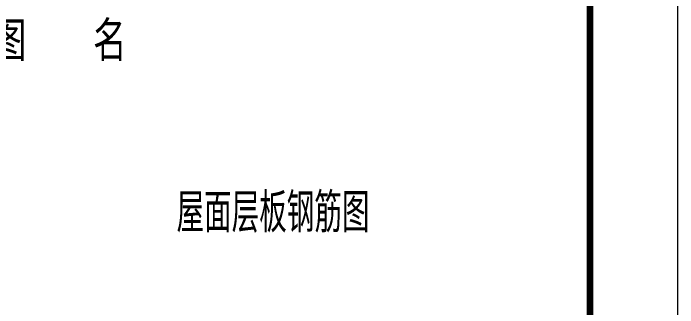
# Model space of a CAD drawing. Extents: x 3968514 to 5230306, y -516551 to -228246.
# Drawn here: x 4929560 to 4937154, y -487690 to -484327 of the extents above; entities that cross this region are included whole.
import ezdxf
from ezdxf.enums import TextEntityAlignment as Align

# ---------------------------------------------------------------- set-up
doc = ezdxf.new("R2010")
doc.units = 0
doc.header["$LTSCALE"] = 1000
doc.header["$MEASUREMENT"] = 0
doc.layers.add('FRAME', color=3, linetype='Continuous', lineweight=18)
doc.layers.add('图纸名称', color=142, linetype='Continuous')
doc.styles.add('FRAME', font='simhei.ttf', dxfattribs={"width": 0.7})
doc.styles.add('TSSD_REIN', font='Tssdeng.shx', dxfattribs={"width": 0.7, "bigfont": 'hztxt.shx'})

# ---------------------------------------------------------------- blocks, each defined once
blk = doc.blocks.new('A$C0B803521')
at = {"layer": 'FRAME', "lineweight": 18}
blk.add_line((-15943.1, 34252), (-15943.1, 93652), dxfattribs=at)
at = {"layer": 'FRAME', "lineweight": 140}
blk.add_line((-16943.1, 35252), (-16943.1, 92652), dxfattribs=at)
at = {"layer": 'FRAME', "insert": (-23959.3, 42202), "char_height": 400, "width": 1860.82, "attachment_point": 1, "style": 'FRAME'}
blk.add_mtext(' 图    名', dxfattribs=at)

msp = doc.modelspace()

# ---------------------------------------------------------------- block references
msp.add_blockref('A$C0B803521', (4953097.22863, -526631.20711))

# ---------------------------------------------------------------- texts
at = {"layer": '图纸名称', "style": 'TSSD_REIN', "width": 0.7}
msp.add_text('屋面层板钢筋图', height=450, dxfattribs=at).set_placement((4932528.63909, -486829.48251), align=Align.CENTER)

doc.saveas('drawing.dxf')
